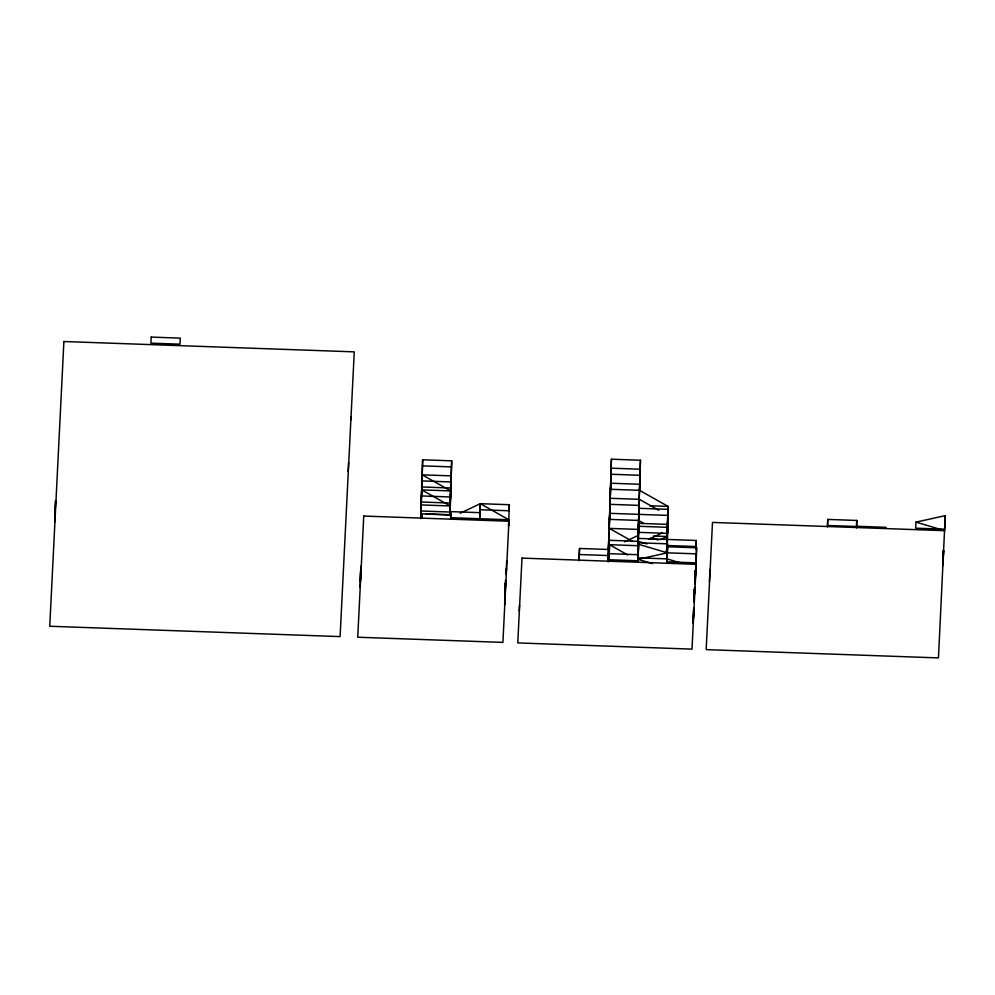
<?xml version="1.0" encoding="UTF-8"?>
<svg xmlns="http://www.w3.org/2000/svg" width="995" height="995" viewBox="0 0 995 995"><rect width="100%" height="100%" fill="white"/><g stroke="black" fill="none" stroke-linecap="round" stroke-linejoin="round"><path stroke-width="1.49" d="M360.551 572.249L360.377 581.229L360.849 566.192L360.078 587.299M450.586 519.253L450.673 514.763L421.631 513.731L421.407 518.271M460.187 513.233L480.311 503.681L508.868 519.763L508.569 525.82L509.34 504.714L480.311 503.681L479.839 518.731L479.951 512.736M505.261 592.46L505.423 583.468L504.95 598.517L505.634 580.421M667.073 539.501L668.205 509.34L639.163 508.308L639.337 499.316L610.308 498.284L608.38 549.551L611.253 468.185L640.282 469.217L639.026 502.4M694.659 587.174L694.05 602.274L694.448 588.741L694.025 599.301M348.175 471.555L348.623 462.476M420.711 518.519L422.664 459.789L451.705 460.834L450.001 515M422.664 459.789L420.823 518.482L421.072 513.93M451.705 460.834L449.777 515.074L450.275 505.97L421.718 489.888L421.121 502.002L450.15 503.035L450.76 490.921L422.191 474.839L421.594 486.953L450.623 487.998L451.232 475.871L422.191 474.839M479.727 518.768L480.311 503.681L480.075 508.221M506.691 560.707L506.156 574.289L506.455 568.232M579.053 560.533L579.55 548.456L608.579 549.489L608.617 561.379M608.206 561.528L611.415 459.205L640.457 460.237L637.907 541.491M638.131 541.417L638.827 526.28L667.856 527.325L667.197 548.382L667.446 543.83L638.417 542.797L638.355 541.33L609.313 540.297L609.015 546.354M679.933 562.735L666.973 558.879L637.944 557.847L637.795 562.362L638.541 545.733L609.512 544.7L609.039 559.75L638.069 560.782L638.367 554.725L609.338 553.68L609.039 559.75L609.512 544.7L627.683 554.936M638.827 526.28L638.205 545.845L638.355 541.33L646.986 543.904M652.409 563.593L638.006 559.314L638.479 544.265L667.284 552.822L696.313 553.854L696.612 547.797L667.583 546.765L667.048 557.362M638.541 545.733L638.069 560.782L637.944 557.847M666.165 553.22L666.364 550.16M666.588 539.676L666.837 535.123M666.924 539.551L667.011 536.541M667.16 532.026L668.068 506.405L639.511 490.324L610.47 489.291L610.408 487.824M666.725 553.021L666.812 550.011M666.837 552.984L666.924 549.974L666.849 554.464M667.073 545.459L667.259 539.439L666.961 545.496L695.99 546.529L696.289 540.472L638.218 538.407L638.069 541.429L639.163 508.308L638.205 529.477M649.735 505.758L668.068 506.405L667.036 539.514L668.205 509.34M666.837 563.394L667.446 543.83M667.583 546.765L667.11 561.814L696.139 562.847L696.612 547.797M693.428 617.373L693.714 608.343L693.129 623.43L693.789 608.318M694.734 587.149L694.634 593.132L694.821 587.112M695.02 581.105L695.343 570.57L695.045 576.627M696.015 549.501L696.289 540.472M696.139 562.847L695.244 581.018L695.169 579.55M695.978 564.389L696.313 553.854L695.891 564.426M827.517 526.94L827.753 519.415L856.782 520.447L856.546 527.972M943.384 550.521L942.912 565.558L943.571 550.446L943.21 559.501M945.25 515.634L938.459 657.906L706.164 649.635L712.495 522.412L944.777 530.683L915.972 522.126L915.674 528.183L944.715 529.216L945.25 515.634L915.972 522.126M451.232 475.871L450.449 496.978L421.42 495.945M695.02 579.612L695.343 570.57M578.879 560.595L579.55 548.456M611.415 459.205L610.942 474.242L639.984 475.287L640.457 460.237M608.355 561.466L608.716 552.412M637.969 535.521L637.733 541.554L638.69 523.358L667.732 524.39M638.678 514.427L639.337 499.316L658.814 510.286M638.293 545.82L638.417 542.797M694.634 593.132L694.871 587.1M694.995 584.077L695.779 567.436M350.725 420.064L350.874 417.029M420.649 517.052L421.246 504.938L450.275 505.97M505.124 589.537L505.584 580.446M509.34 504.714L509.042 510.771L480 509.738M519.216 611.166L519.514 605.109M643.753 523.345L638.566 520.422L609.525 519.39L609.835 513.333L667.906 515.398M639.511 490.324L639.81 484.267L610.781 483.234L609.997 504.341L639.039 505.373M667.297 527.512L667.595 521.455M667.856 527.325L667.558 533.382L638.516 532.35M666.824 561.914L666.973 558.879M709.41 581.528L710.02 569.414M827.753 519.415L827.454 525.472L856.484 526.504L856.782 520.447M624.673 541.84L636.75 536.106M648.653 539.365L662.061 532.997M660.419 539.688L667.123 536.504L653.379 536.019M638.006 559.314L667.284 552.822M422.365 465.859L451.394 466.891M421.892 480.896L450.922 481.941M421.718 489.888L450.76 490.921L449.976 512.027L420.947 510.995M480.137 512.674L451.096 511.641L450.797 517.698L508.868 519.763M857.043 526.305L886.085 527.338M425.661 514.092L448.583 514.912M638.392 529.415L609.363 528.382L609.052 534.439L608.928 531.504M649.884 539.029L654.474 539.203M579.252 554.513L608.281 555.546L609.363 528.382L632.721 541.541M650.991 537.86L658.192 539.999M609.462 517.922L609.525 519.39M421.631 513.731L421.544 518.221L421.631 513.731M55.272 506.753L54.8 521.803L55.571 500.696L55.272 506.753M504.801 600.06L504.652 604.574L504.875 600.035M608.281 555.546L608.094 561.566L608.281 555.546M667.147 549.887L666.899 554.451L667.147 549.887M63.891 341.521L49.75 626.253L340.103 636.601L354.257 351.857L63.891 341.521M151.24 337.094L150.941 343.151L179.971 344.183L180.282 338.126L151.24 337.094M363.76 516.057L357.74 637.223L502.91 642.397L508.93 521.231L363.76 516.057M521.989 558.108L517.773 642.919L691.998 649.126L696.201 564.314L521.989 558.108"/></g></svg>
